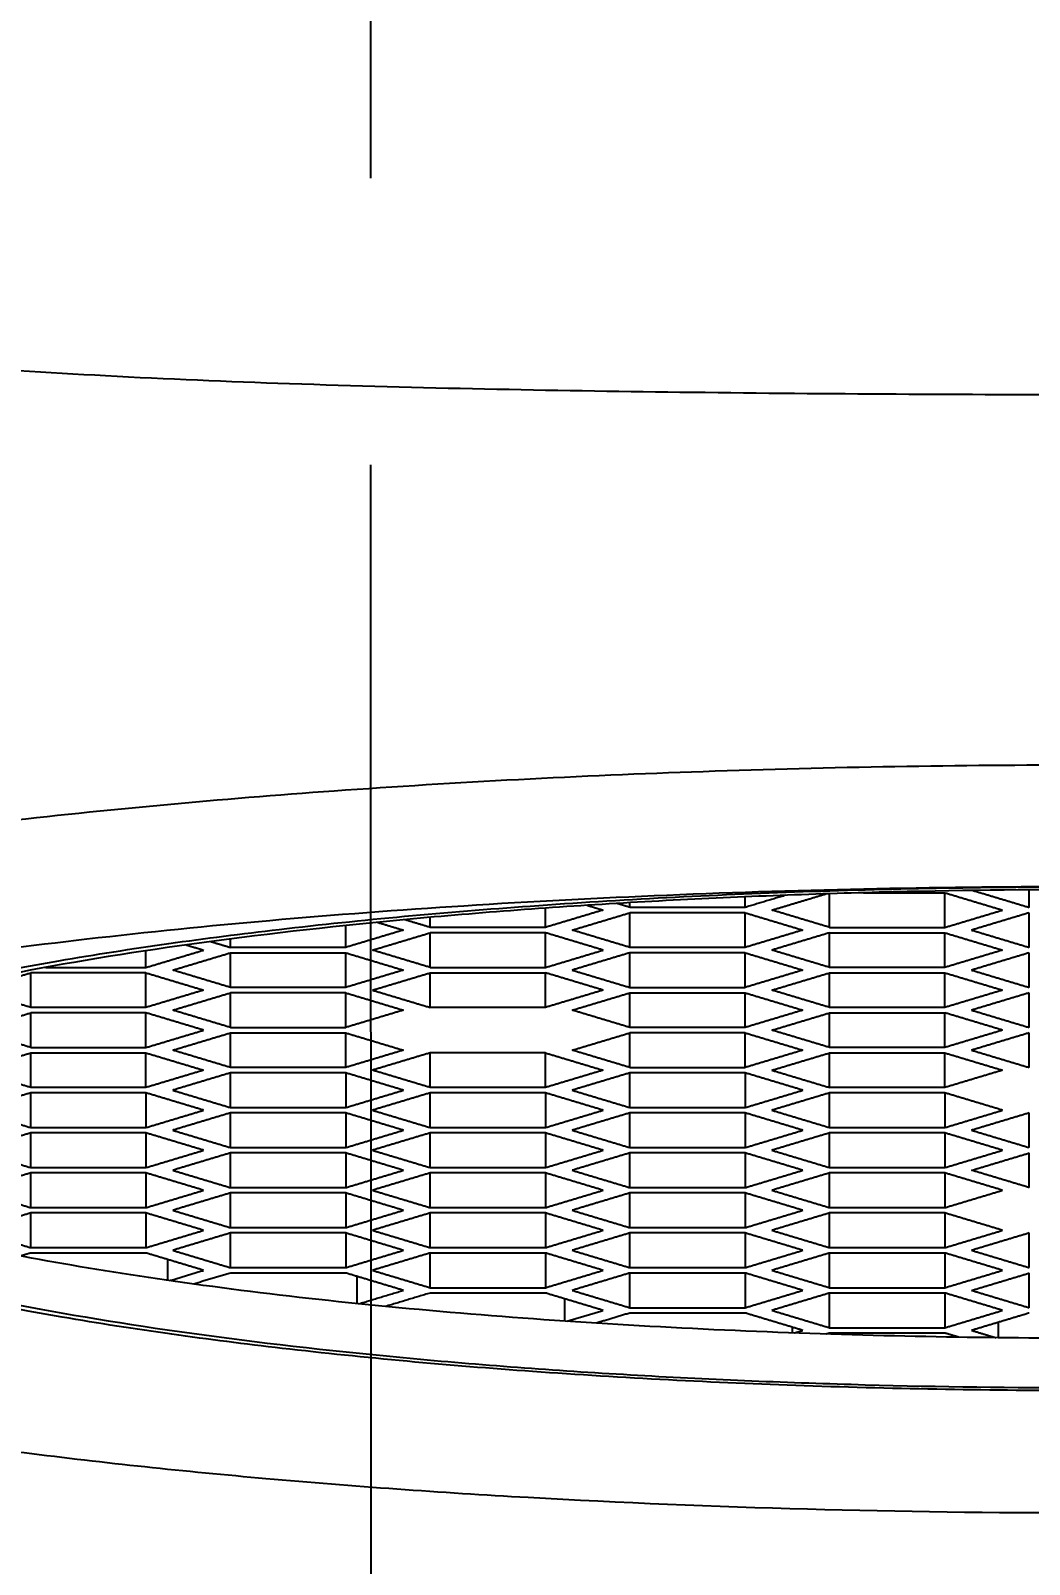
# Model space of a CAD drawing. Extents: x -14459 to -13865, y -11108 to -10688.
# Drawn here: x -14266 to -14259.91, y -10849.77 to -10840.41 of the extents above; entities that cross this region are included whole.
import ezdxf

# ---------------------------------------------------------------- set-up
doc = ezdxf.new("R2010")
doc.units = 0
doc.header["$LTSCALE"] = 7
doc.linetypes.add('CENTER', pattern=[2, 1.25, -0.25, 0.25, -0.25])
doc.linetypes.add('CENTER2', pattern=[1.125, 0.75, -0.125, 0.125, -0.125])
doc.layers.get('0').update_dxf_attribs({"color": 2, "linetype": 'CONTINUOUS'})
doc.layers.get('Defpoints').update_dxf_attribs({"linetype": 'CONTINUOUS'})
for name, color, linetype in [('CENTER', 1, 'CENTER2'), ('DWG', 7, 'CONTINUOUS'), ('FL0712_BODY_R2SHAPE', 7, 'CONTINUOUS')]:
    doc.layers.add(name, color=color, linetype=linetype)
doc.styles.add('DD', font='romans', dxfattribs={"bigfont": 'GHS.shx'})
doc.dimstyles.new('CWC', dxfattribs={"dimscale": 0, "dimtxt": 3.5, "dimasz": 3.5, "dimexe": 2, "dimexo": 1, "dimgap": 1, "dimtad": 1, "dimdec": 4, "dimdsep": 46, "dimtxsty": 'DD', "dimcen": 3, "dimclrd": 2, "dimclre": 2, "dimclrt": 2, "dimadec": 3, "dimazin": 2, "dimtfac": 1, "dimtdec": 4, "dimtmove": 0, "dimatfit": 3, "dimfxl": 1, "dimtvp": 1, "dimtolj": 1, "dimtzin": 0, "dimlwd": -1, "dimlwe": -1, "dimarcsym": 0})

# ---------------------------------------------------------------- blocks, each defined once
blk = doc.blocks.new('*D2')
at = {"layer": 'Defpoints', "color": 0, "transparency": 16777216}
for p in [(-14898.431, -11901.1903), (-14949.2421, -12037.2808), (-14923.4092, -12037.2808)]:
    blk.add_point(p, dxfattribs=at)
at = {"layer": 'DWG', "color": 2, "transparency": 16777216}
for p, q in [((-14899.431, -11901.1903), (-14951.2421, -11901.1903)), ((-14949.2421, -11904.6903), (-14949.2421, -12033.7808)), ((-14924.4092, -12037.2808), (-14951.2421, -12037.2808))]:
    blk.add_line(p, q, dxfattribs=at)
for points in [[(-14949.8255, -11904.6903), (-14948.6588, -11904.6903), (-14949.2421, -11901.1903)], [(-14949.8255, -12033.7808), (-14948.6588, -12033.7808), (-14949.2421, -12037.2808)]]:
    blk.add_solid(points, dxfattribs=at)
at = {"layer": 'DWG', "color": 2, "transparency": 16777216, "insert": (-14952.9088, -11969.2356), "char_height": 3.5, "attachment_point": 5, "rotation": 90, "style": 'DD'}
blk.add_mtext('\\A1;(136)', dxfattribs=at)

msp = doc.modelspace()

# ---------------------------------------------------------------- linework, layer by layer
at = {"ltscale": 0.6}
for points in [[(-14259.91043, -10845.75681), (-14259.91043, -10845.70344), (-14259.91043, -10845.65007)], [(-14262.60732, -10845.74402), (-14262.55885, -10845.75859), (-14262.51039, -10845.77317)], [(-14262.34716, -10845.75681), (-14262.38711, -10845.74479), (-14262.42707, -10845.73277)], [(-14262.34716, -10845.75681), (-14262.34716, -10845.74242), (-14262.34716, -10845.72803)], [(-14261.39753, -10845.68276), (-14261.52063, -10845.71978), (-14261.64373, -10845.75681)], [(-14261.64373, -10845.75681), (-14261.64373, -10845.7247), (-14261.64373, -10845.69259)], [(-14261.4805, -10845.77317), (-14261.316, -10845.72369), (-14261.15149, -10845.67422)], [(-14261.12879, -10845.87896), (-14261.12879, -10845.77622), (-14261.12879, -10845.67349)], [(-14260.42537, -10845.87896), (-14260.42537, -10845.77317), (-14260.42537, -10845.66739)], [(-14260.42537, -10845.66739), (-14260.24951, -10845.72028), (-14260.07366, -10845.77317)], [(-14260.25346, -10845.65364), (-14260.08194, -10845.70522), (-14259.91043, -10845.75681)], [(-14263.56552, -10845.87896), (-14263.64387, -10845.85539), (-14263.72221, -10845.83183)], [(-14263.56552, -10845.87896), (-14263.56552, -10845.84821), (-14263.56552, -10845.81746)], [(-14262.8621, -10845.87896), (-14262.8621, -10845.8201), (-14262.8621, -10845.76125)], [(-14262.51039, -10845.77317), (-14262.68624, -10845.82606), (-14262.8621, -10845.87896)], [(-14262.69887, -10845.89532), (-14262.52301, -10845.84243), (-14262.34716, -10845.78954)], [(-14261.64373, -10845.75681), (-14261.99544, -10845.75681), (-14262.34716, -10845.75681)], [(-14262.34716, -10846.0011), (-14262.34716, -10845.89532), (-14262.34716, -10845.78954)], [(-14261.64373, -10845.78954), (-14261.99544, -10845.78954), (-14262.34716, -10845.78954)], [(-14261.64373, -10846.0011), (-14261.64373, -10845.89532), (-14261.64373, -10845.78954)], [(-14261.64373, -10845.78954), (-14261.46788, -10845.84243), (-14261.29202, -10845.89532)], [(-14261.12879, -10845.87896), (-14261.30465, -10845.82606), (-14261.4805, -10845.77317)], [(-14260.42537, -10845.87896), (-14260.24951, -10845.82606), (-14260.07366, -10845.77317)], [(-14259.91043, -10845.78954), (-14260.08628, -10845.84243), (-14260.26214, -10845.89532)], [(-14259.91043, -10846.0011), (-14259.91043, -10845.89532), (-14259.91043, -10845.78954)], [(-14264.08046, -10846.0011), (-14264.08046, -10845.93425), (-14264.08046, -10845.8674)], [(-14263.72875, -10845.89532), (-14263.90461, -10845.94821), (-14264.08046, -10846.0011)], [(-14263.91723, -10846.01747), (-14263.74138, -10845.96458), (-14263.56552, -10845.91168)], [(-14262.8621, -10845.87896), (-14263.21381, -10845.87896), (-14263.56552, -10845.87896)], [(-14263.56552, -10846.12325), (-14263.56552, -10846.01747), (-14263.56552, -10845.91168)], [(-14262.8621, -10845.91168), (-14263.21381, -10845.91168), (-14263.56552, -10845.91168)], [(-14262.8621, -10846.12325), (-14262.8621, -10846.01747), (-14262.8621, -10845.91168)], [(-14262.51039, -10846.01747), (-14262.68624, -10845.96458), (-14262.8621, -10845.91168)], [(-14262.34716, -10846.0011), (-14262.52301, -10845.94821), (-14262.69887, -10845.89532)], [(-14261.29202, -10845.89532), (-14261.46788, -10845.94821), (-14261.64373, -10846.0011)], [(-14261.12879, -10845.91168), (-14261.30465, -10845.96458), (-14261.4805, -10846.01747)], [(-14261.12879, -10845.87896), (-14260.77708, -10845.87896), (-14260.42537, -10845.87896)], [(-14261.12879, -10846.12325), (-14261.12879, -10846.01747), (-14261.12879, -10845.91168)], [(-14261.12879, -10845.91168), (-14260.77708, -10845.91168), (-14260.42537, -10845.91168)], [(-14260.42537, -10846.12325), (-14260.42537, -10846.01747), (-14260.42537, -10845.91168)], [(-14260.42537, -10845.91168), (-14260.24951, -10845.96458), (-14260.07366, -10846.01747)], [(-14260.26214, -10845.89532), (-14260.08628, -10845.94821), (-14259.91043, -10846.0011)], [(-14265.29883, -10846.12325), (-14265.12297, -10846.07036), (-14264.94712, -10846.01747)], [(-14265.29883, -10846.12325), (-14265.29883, -10846.07232), (-14265.29883, -10846.02139)], [(-14265.05294, -10845.98564), (-14265.00003, -10846.00155), (-14264.94712, -10846.01747)], [(-14264.9034, -10845.96516), (-14264.84364, -10845.98313), (-14264.78389, -10846.0011)], [(-14264.78389, -10846.0011), (-14264.78389, -10845.97527), (-14264.78389, -10845.94943)], [(-14264.08046, -10846.0011), (-14264.43217, -10846.0011), (-14264.78389, -10846.0011)], [(-14263.56552, -10846.12325), (-14263.74138, -10846.07036), (-14263.91723, -10846.01747)], [(-14262.8621, -10846.12325), (-14262.68624, -10846.07036), (-14262.51039, -10846.01747)], [(-14261.64373, -10846.0011), (-14261.99544, -10846.0011), (-14262.34716, -10846.0011)], [(-14261.12879, -10846.12325), (-14261.30465, -10846.07036), (-14261.4805, -10846.01747)], [(-14260.07366, -10846.01747), (-14260.24951, -10846.07036), (-14260.42537, -10846.12325)], [(-14265.1356, -10846.13962), (-14264.95974, -10846.08672), (-14264.78389, -10846.03383)], [(-14264.78389, -10846.2454), (-14264.78389, -10846.13962), (-14264.78389, -10846.03383)], [(-14264.78389, -10846.03383), (-14264.43217, -10846.03383), (-14264.08046, -10846.03383)], [(-14264.08046, -10846.2454), (-14264.08046, -10846.13962), (-14264.08046, -10846.03383)], [(-14264.08046, -10846.03383), (-14263.90461, -10846.08672), (-14263.72875, -10846.13962)], [(-14262.34716, -10846.03383), (-14262.52301, -10846.08672), (-14262.69887, -10846.13962)], [(-14262.34716, -10846.2454), (-14262.34716, -10846.13962), (-14262.34716, -10846.03383)], [(-14261.64373, -10846.03383), (-14261.99544, -10846.03383), (-14262.34716, -10846.03383)], [(-14261.64373, -10846.2454), (-14261.64373, -10846.13962), (-14261.64373, -10846.03383)], [(-14261.64373, -10846.03383), (-14261.46788, -10846.08672), (-14261.29202, -10846.13962)], [(-14259.91043, -10846.03383), (-14260.08628, -10846.08672), (-14260.26214, -10846.13962)], [(-14259.91043, -10846.2454), (-14259.91043, -10846.13962), (-14259.91043, -10846.03383)], [(-14266.35396, -10846.26176), (-14266.17811, -10846.20887), (-14266.00225, -10846.15598)], [(-14266.00225, -10846.36755), (-14266.00225, -10846.26176), (-14266.00225, -10846.15598)], [(-14265.29883, -10846.15598), (-14265.65054, -10846.15598), (-14266.00225, -10846.15598)], [(-14265.9112, -10846.12325), (-14265.60501, -10846.12325), (-14265.29883, -10846.12325)], [(-14265.29883, -10846.36755), (-14265.29883, -10846.26176), (-14265.29883, -10846.15598)], [(-14265.29883, -10846.15598), (-14265.12297, -10846.20887), (-14264.94712, -10846.26176)], [(-14264.78389, -10846.2454), (-14264.95974, -10846.19251), (-14265.1356, -10846.13962)], [(-14263.72875, -10846.13962), (-14263.90461, -10846.19251), (-14264.08046, -10846.2454)], [(-14263.91723, -10846.26176), (-14263.74138, -10846.20887), (-14263.56552, -10846.15598)], [(-14263.56552, -10846.12325), (-14263.21381, -10846.12325), (-14262.8621, -10846.12325)], [(-14263.56552, -10846.36755), (-14263.56552, -10846.26176), (-14263.56552, -10846.15598)], [(-14263.56552, -10846.15598), (-14263.21381, -10846.15598), (-14262.8621, -10846.15598)], [(-14262.8621, -10846.36755), (-14262.8621, -10846.26176), (-14262.8621, -10846.15598)], [(-14262.51039, -10846.26176), (-14262.68624, -10846.20887), (-14262.8621, -10846.15598)], [(-14262.69887, -10846.13962), (-14262.52301, -10846.19251), (-14262.34716, -10846.2454)], [(-14261.29202, -10846.13962), (-14261.46788, -10846.19251), (-14261.64373, -10846.2454)], [(-14261.4805, -10846.26176), (-14261.30465, -10846.20887), (-14261.12879, -10846.15598)], [(-14260.42537, -10846.12325), (-14260.77708, -10846.12325), (-14261.12879, -10846.12325)], [(-14261.12879, -10846.36755), (-14261.12879, -10846.26176), (-14261.12879, -10846.15598)], [(-14261.12879, -10846.15598), (-14260.77708, -10846.15598), (-14260.42537, -10846.15598)], [(-14260.42537, -10846.36755), (-14260.42537, -10846.26176), (-14260.42537, -10846.15598)], [(-14260.42537, -10846.15598), (-14260.24951, -10846.20887), (-14260.07366, -10846.26176)], [(-14260.26214, -10846.13962), (-14260.08628, -10846.19251), (-14259.91043, -10846.2454)], [(-14266.00225, -10846.36755), (-14266.17811, -10846.31466), (-14266.35396, -10846.26176)], [(-14264.94712, -10846.26176), (-14265.12297, -10846.31466), (-14265.29883, -10846.36755)], [(-14265.1356, -10846.38391), (-14264.95974, -10846.33102), (-14264.78389, -10846.27813)], [(-14264.08046, -10846.2454), (-14264.43217, -10846.2454), (-14264.78389, -10846.2454)], [(-14264.78389, -10846.4897), (-14264.78389, -10846.38391), (-14264.78389, -10846.27813)], [(-14264.08046, -10846.27813), (-14264.43217, -10846.27813), (-14264.78389, -10846.27813)], [(-14264.08046, -10846.4897), (-14264.08046, -10846.38391), (-14264.08046, -10846.27813)], [(-14264.08046, -10846.27813), (-14263.90461, -10846.33102), (-14263.72875, -10846.38391)], [(-14263.91723, -10846.26176), (-14263.74138, -10846.31466), (-14263.56552, -10846.36755)], [(-14262.51039, -10846.26176), (-14262.68624, -10846.31466), (-14262.8621, -10846.36755)], [(-14262.69887, -10846.38391), (-14262.52301, -10846.33102), (-14262.34716, -10846.27813)], [(-14262.34716, -10846.2454), (-14261.99544, -10846.2454), (-14261.64373, -10846.2454)], [(-14262.34716, -10846.4897), (-14262.34716, -10846.38391), (-14262.34716, -10846.27813)], [(-14262.34716, -10846.27813), (-14261.99544, -10846.27813), (-14261.64373, -10846.27813)], [(-14261.64373, -10846.4897), (-14261.64373, -10846.38391), (-14261.64373, -10846.27813)], [(-14261.64373, -10846.27813), (-14261.46788, -10846.33102), (-14261.29202, -10846.38391)], [(-14261.12879, -10846.36755), (-14261.30465, -10846.31466), (-14261.4805, -10846.26176)], [(-14260.07366, -10846.26176), (-14260.24951, -10846.31466), (-14260.42537, -10846.36755)], [(-14259.91043, -10846.27813), (-14260.08628, -10846.33102), (-14260.26214, -10846.38391)], [(-14259.91043, -10846.4897), (-14259.91043, -10846.38391), (-14259.91043, -10846.27813)], [(-14266.35396, -10846.50606), (-14266.17811, -10846.45317), (-14266.00225, -10846.40028)], [(-14265.29883, -10846.36755), (-14265.65054, -10846.36755), (-14266.00225, -10846.36755)], [(-14266.00225, -10846.61184), (-14266.00225, -10846.50606), (-14266.00225, -10846.40028)], [(-14265.29883, -10846.40028), (-14265.65054, -10846.40028), (-14266.00225, -10846.40028)], [(-14265.29883, -10846.61184), (-14265.29883, -10846.50606), (-14265.29883, -10846.40028)], [(-14264.94712, -10846.50606), (-14265.12297, -10846.45317), (-14265.29883, -10846.40028)], [(-14264.78389, -10846.4897), (-14264.95974, -10846.4368), (-14265.1356, -10846.38391)], [(-14263.72875, -10846.38391), (-14263.90461, -10846.4368), (-14264.08046, -10846.4897)], [(-14262.8621, -10846.36755), (-14263.21381, -10846.36755), (-14263.56552, -10846.36755)], [(-14262.34716, -10846.4897), (-14262.52301, -10846.4368), (-14262.69887, -10846.38391)], [(-14261.29202, -10846.38391), (-14261.46788, -10846.4368), (-14261.64373, -10846.4897)], [(-14261.4805, -10846.50606), (-14261.30465, -10846.45317), (-14261.12879, -10846.40028)], [(-14260.42537, -10846.36755), (-14260.77708, -10846.36755), (-14261.12879, -10846.36755)], [(-14261.12879, -10846.61184), (-14261.12879, -10846.50606), (-14261.12879, -10846.40028)], [(-14261.12879, -10846.40028), (-14260.77708, -10846.40028), (-14260.42537, -10846.40028)], [(-14260.42537, -10846.61184), (-14260.42537, -10846.50606), (-14260.42537, -10846.40028)], [(-14260.07366, -10846.50606), (-14260.24951, -10846.45317), (-14260.42537, -10846.40028)], [(-14260.26214, -10846.38391), (-14260.08628, -10846.4368), (-14259.91043, -10846.4897)], [(-14264.78389, -10846.4897), (-14264.43217, -10846.4897), (-14264.08046, -10846.4897)], [(-14261.64373, -10846.4897), (-14261.99544, -10846.4897), (-14262.34716, -10846.4897)], [(-14266.00225, -10846.61184), (-14266.17811, -10846.55895), (-14266.35396, -10846.50606)], [(-14265.29883, -10846.61184), (-14265.12297, -10846.55895), (-14264.94712, -10846.50606)], [(-14265.1356, -10846.62821), (-14264.95974, -10846.57532), (-14264.78389, -10846.52243)], [(-14264.78389, -10846.73399), (-14264.78389, -10846.62821), (-14264.78389, -10846.52243)], [(-14264.78389, -10846.52243), (-14264.43217, -10846.52243), (-14264.08046, -10846.52243)], [(-14264.08046, -10846.73399), (-14264.08046, -10846.62821), (-14264.08046, -10846.52243)], [(-14264.08046, -10846.52243), (-14263.90461, -10846.57532), (-14263.72875, -10846.62821)], [(-14262.69887, -10846.62821), (-14262.52301, -10846.57532), (-14262.34716, -10846.52243)], [(-14262.34716, -10846.73399), (-14262.34716, -10846.62821), (-14262.34716, -10846.52243)], [(-14261.64373, -10846.52243), (-14261.99544, -10846.52243), (-14262.34716, -10846.52243)], [(-14261.64373, -10846.73399), (-14261.64373, -10846.62821), (-14261.64373, -10846.52243)], [(-14261.64373, -10846.52243), (-14261.46788, -10846.57532), (-14261.29202, -10846.62821)], [(-14261.12879, -10846.61184), (-14261.30465, -10846.55895), (-14261.4805, -10846.50606)], [(-14260.07366, -10846.50606), (-14260.24951, -10846.55895), (-14260.42537, -10846.61184)], [(-14259.91043, -10846.52243), (-14260.08628, -10846.57532), (-14260.26214, -10846.62821)], [(-14259.91043, -10846.73399), (-14259.91043, -10846.62821), (-14259.91043, -10846.52243)], [(-14266.35396, -10846.75036), (-14266.17811, -10846.69747), (-14266.00225, -10846.64457)], [(-14266.00225, -10846.61184), (-14265.65054, -10846.61184), (-14265.29883, -10846.61184)], [(-14266.00225, -10846.85614), (-14266.00225, -10846.75036), (-14266.00225, -10846.64457)], [(-14266.00225, -10846.64457), (-14265.65054, -10846.64457), (-14265.29883, -10846.64457)], [(-14265.29883, -10846.85614), (-14265.29883, -10846.75036), (-14265.29883, -10846.64457)], [(-14265.29883, -10846.64457), (-14265.12297, -10846.69747), (-14264.94712, -10846.75036)], [(-14264.78389, -10846.73399), (-14264.95974, -10846.6811), (-14265.1356, -10846.62821)], [(-14263.72875, -10846.62821), (-14263.90461, -10846.6811), (-14264.08046, -10846.73399)], [(-14263.56552, -10846.64457), (-14263.74138, -10846.69747), (-14263.91723, -10846.75036)], [(-14263.56552, -10846.85614), (-14263.56552, -10846.75036), (-14263.56552, -10846.64457)], [(-14262.8621, -10846.64457), (-14263.21381, -10846.64457), (-14263.56552, -10846.64457)], [(-14262.8621, -10846.85614), (-14262.8621, -10846.75036), (-14262.8621, -10846.64457)], [(-14262.8621, -10846.64457), (-14262.68624, -10846.69747), (-14262.51039, -10846.75036)], [(-14262.34716, -10846.73399), (-14262.52301, -10846.6811), (-14262.69887, -10846.62821)], [(-14261.29202, -10846.62821), (-14261.46788, -10846.6811), (-14261.64373, -10846.73399)], [(-14261.4805, -10846.75036), (-14261.30465, -10846.69747), (-14261.12879, -10846.64457)], [(-14260.42537, -10846.61184), (-14260.77708, -10846.61184), (-14261.12879, -10846.61184)], [(-14261.12879, -10846.85614), (-14261.12879, -10846.75036), (-14261.12879, -10846.64457)], [(-14261.12879, -10846.64457), (-14260.77708, -10846.64457), (-14260.42537, -10846.64457)], [(-14260.42537, -10846.85614), (-14260.42537, -10846.75036), (-14260.42537, -10846.64457)], [(-14260.42537, -10846.64457), (-14260.24951, -10846.69747), (-14260.07366, -10846.75036)], [(-14260.26214, -10846.62821), (-14260.08628, -10846.6811), (-14259.91043, -10846.73399)], [(-14266.00225, -10846.85614), (-14266.17811, -10846.80325), (-14266.35396, -10846.75036)], [(-14264.94712, -10846.75036), (-14265.12297, -10846.80325), (-14265.29883, -10846.85614)], [(-14264.78389, -10846.76672), (-14264.95974, -10846.81961), (-14265.1356, -10846.87251)], [(-14264.08046, -10846.73399), (-14264.43217, -10846.73399), (-14264.78389, -10846.73399)], [(-14264.78389, -10846.97829), (-14264.78389, -10846.87251), (-14264.78389, -10846.76672)], [(-14264.08046, -10846.76672), (-14264.43217, -10846.76672), (-14264.78389, -10846.76672)], [(-14264.08046, -10846.76672), (-14264.08046, -10846.87251), (-14264.08046, -10846.97829)], [(-14263.72875, -10846.87251), (-14263.90461, -10846.81961), (-14264.08046, -10846.76672)], [(-14263.56552, -10846.85614), (-14263.74138, -10846.80325), (-14263.91723, -10846.75036)], [(-14262.51039, -10846.75036), (-14262.68624, -10846.80325), (-14262.8621, -10846.85614)], [(-14262.34716, -10846.76672), (-14262.52301, -10846.81961), (-14262.69887, -10846.87251)], [(-14262.34716, -10846.73399), (-14261.99544, -10846.73399), (-14261.64373, -10846.73399)], [(-14262.34716, -10846.97829), (-14262.34716, -10846.87251), (-14262.34716, -10846.76672)], [(-14261.64373, -10846.76672), (-14261.99544, -10846.76672), (-14262.34716, -10846.76672)], [(-14261.64373, -10846.76672), (-14261.64373, -10846.87251), (-14261.64373, -10846.97829)], [(-14261.29202, -10846.87251), (-14261.46788, -10846.81961), (-14261.64373, -10846.76672)], [(-14261.4805, -10846.75036), (-14261.30465, -10846.80325), (-14261.12879, -10846.85614)], [(-14260.07366, -10846.75036), (-14260.24951, -10846.80325), (-14260.42537, -10846.85614)], [(-14265.29883, -10846.85614), (-14265.65054, -10846.85614), (-14266.00225, -10846.85614)], [(-14262.8621, -10846.85614), (-14263.21381, -10846.85614), (-14263.56552, -10846.85614)], [(-14260.42537, -10846.85614), (-14260.77708, -10846.85614), (-14261.12879, -10846.85614)], [(-14266.00225, -10846.88887), (-14266.17811, -10846.94176), (-14266.35396, -10846.99465)], [(-14266.00225, -10847.10044), (-14266.00225, -10846.99465), (-14266.00225, -10846.88887)], [(-14265.29883, -10846.88887), (-14265.65054, -10846.88887), (-14266.00225, -10846.88887)], [(-14265.29883, -10846.88887), (-14265.29883, -10846.99465), (-14265.29883, -10847.10044)], [(-14264.94712, -10846.99465), (-14265.12297, -10846.94176), (-14265.29883, -10846.88887)], [(-14265.1356, -10846.87251), (-14264.95974, -10846.9254), (-14264.78389, -10846.97829)], [(-14264.08046, -10846.97829), (-14263.90461, -10846.9254), (-14263.72875, -10846.87251)], [(-14263.56552, -10846.88887), (-14263.74138, -10846.94176), (-14263.91723, -10846.99465)], [(-14263.56552, -10847.10044), (-14263.56552, -10846.99465), (-14263.56552, -10846.88887)], [(-14262.8621, -10846.88887), (-14263.21381, -10846.88887), (-14263.56552, -10846.88887)], [(-14262.8621, -10846.88887), (-14262.8621, -10846.99465), (-14262.8621, -10847.10044)], [(-14262.51039, -10846.99465), (-14262.68624, -10846.94176), (-14262.8621, -10846.88887)], [(-14262.69887, -10846.87251), (-14262.52301, -10846.9254), (-14262.34716, -10846.97829)], [(-14261.64373, -10846.97829), (-14261.46788, -10846.9254), (-14261.29202, -10846.87251)], [(-14261.12879, -10846.88887), (-14261.30465, -10846.94176), (-14261.4805, -10846.99465)], [(-14261.12879, -10847.10044), (-14261.12879, -10846.99452), (-14261.12879, -10846.88861)], [(-14260.42537, -10846.88887), (-14260.77708, -10846.88887), (-14261.12878, -10846.88887)], [(-14260.42537, -10846.88887), (-14260.42537, -10846.99465), (-14260.42537, -10847.10044)], [(-14260.07366, -10846.99465), (-14260.24951, -10846.94176), (-14260.42537, -10846.88887)], [(-14266.35396, -10846.99465), (-14266.17811, -10847.04755), (-14266.00225, -10847.10044)], [(-14265.29883, -10847.10044), (-14265.12297, -10847.04755), (-14264.94712, -10846.99465)], [(-14264.78389, -10847.01102), (-14264.95974, -10847.06391), (-14265.1356, -10847.1168)], [(-14264.78389, -10846.97829), (-14264.43217, -10846.97829), (-14264.08046, -10846.97829)], [(-14264.78389, -10847.22258), (-14264.78389, -10847.1168), (-14264.78389, -10847.01102)], [(-14264.08046, -10847.01102), (-14264.43217, -10847.01102), (-14264.78389, -10847.01102)], [(-14264.08046, -10847.01102), (-14264.08046, -10847.1168), (-14264.08046, -10847.22258)], [(-14263.72875, -10847.1168), (-14263.90461, -10847.06391), (-14264.08046, -10847.01102)], [(-14263.91723, -10846.99465), (-14263.74138, -10847.04755), (-14263.56552, -10847.10044)], [(-14262.8621, -10847.10044), (-14262.68624, -10847.04755), (-14262.51039, -10846.99465)], [(-14262.34716, -10847.01102), (-14262.52301, -10847.06391), (-14262.69887, -10847.1168)], [(-14262.34716, -10846.97829), (-14261.99544, -10846.97829), (-14261.64373, -10846.97829)], [(-14262.34716, -10847.22258), (-14262.34716, -10847.1168), (-14262.34716, -10847.01102)], [(-14261.64373, -10847.01102), (-14261.99544, -10847.01102), (-14262.34716, -10847.01102)], [(-14261.64373, -10847.01102), (-14261.64373, -10847.1168), (-14261.64373, -10847.22258)], [(-14261.29202, -10847.1168), (-14261.46788, -10847.06391), (-14261.64373, -10847.01102)], [(-14261.4805, -10846.99465), (-14261.30465, -10847.04755), (-14261.12879, -10847.10044)], [(-14260.42537, -10847.10044), (-14260.24951, -10847.04755), (-14260.07366, -10846.99465)], [(-14259.91043, -10847.01102), (-14260.08628, -10847.06391), (-14260.26214, -10847.1168)], [(-14259.91043, -10847.22258), (-14259.91043, -10847.1168), (-14259.91043, -10847.01102)], [(-14266.00225, -10847.13317), (-14266.17811, -10847.18606), (-14266.35396, -10847.23895)], [(-14266.00225, -10847.10044), (-14265.65054, -10847.10044), (-14265.29883, -10847.10044)], [(-14266.00225, -10847.34473), (-14266.00225, -10847.23895), (-14266.00225, -10847.13317)], [(-14265.29883, -10847.13317), (-14265.65054, -10847.13317), (-14266.00225, -10847.13317)], [(-14265.29883, -10847.13317), (-14265.29883, -10847.23895), (-14265.29883, -10847.34473)], [(-14264.94712, -10847.23895), (-14265.12297, -10847.18606), (-14265.29883, -10847.13317)], [(-14265.1356, -10847.1168), (-14264.95974, -10847.16969), (-14264.78389, -10847.22258)], [(-14264.08046, -10847.22258), (-14263.90461, -10847.16969), (-14263.72875, -10847.1168)], [(-14263.56552, -10847.13317), (-14263.74138, -10847.18606), (-14263.91723, -10847.23895)], [(-14263.56552, -10847.10044), (-14263.21381, -10847.10044), (-14262.8621, -10847.10044)], [(-14263.56552, -10847.34473), (-14263.56552, -10847.23895), (-14263.56552, -10847.13317)], [(-14262.8621, -10847.13317), (-14263.21381, -10847.13317), (-14263.56552, -10847.13317)], [(-14262.8621, -10847.13317), (-14262.8621, -10847.23895), (-14262.8621, -10847.34473)], [(-14262.51039, -10847.23895), (-14262.68624, -10847.18606), (-14262.8621, -10847.13317)], [(-14262.69887, -10847.1168), (-14262.52301, -10847.16969), (-14262.34716, -10847.22258)], [(-14261.64373, -10847.22258), (-14261.46788, -10847.16969), (-14261.29202, -10847.1168)], [(-14261.12879, -10847.13317), (-14261.30465, -10847.18606), (-14261.4805, -10847.23895)], [(-14261.12879, -10847.10044), (-14260.77708, -10847.10044), (-14260.42537, -10847.10044)], [(-14261.12879, -10847.34473), (-14261.12879, -10847.23895), (-14261.12879, -10847.13317)], [(-14260.42537, -10847.13317), (-14260.77708, -10847.13317), (-14261.12879, -10847.13317)], [(-14260.42537, -10847.13317), (-14260.42537, -10847.23895), (-14260.42537, -10847.34473)], [(-14260.07366, -10847.23895), (-14260.24951, -10847.18606), (-14260.42537, -10847.13317)], [(-14260.26214, -10847.1168), (-14260.08628, -10847.16969), (-14259.91043, -10847.22258)], [(-14266.35396, -10847.23895), (-14266.17811, -10847.29184), (-14266.00225, -10847.34473)], [(-14265.29883, -10847.34473), (-14265.12297, -10847.29184), (-14264.94712, -10847.23895)], [(-14264.78389, -10847.22258), (-14264.43217, -10847.22258), (-14264.08046, -10847.22258)], [(-14263.91723, -10847.23895), (-14263.74138, -10847.29184), (-14263.56552, -10847.34473)], [(-14262.8621, -10847.34473), (-14262.68624, -10847.29184), (-14262.51039, -10847.23895)], [(-14262.34716, -10847.22258), (-14261.99544, -10847.22258), (-14261.64373, -10847.22258)], [(-14261.4805, -10847.23895), (-14261.30465, -10847.29184), (-14261.12879, -10847.34473)], [(-14260.42537, -10847.34473), (-14260.24951, -10847.29184), (-14260.07366, -10847.23895)], [(-14264.78389, -10847.25531), (-14264.95974, -10847.30821), (-14265.1356, -10847.3611)], [(-14264.78389, -10847.46688), (-14264.78389, -10847.3611), (-14264.78389, -10847.25531)], [(-14264.08046, -10847.25531), (-14264.43217, -10847.25531), (-14264.78389, -10847.25531)], [(-14264.08046, -10847.25531), (-14264.08046, -10847.3611), (-14264.08046, -10847.46688)], [(-14263.72875, -10847.3611), (-14263.90461, -10847.30821), (-14264.08046, -10847.25531)], [(-14262.34716, -10847.25531), (-14262.52301, -10847.30821), (-14262.69887, -10847.3611)], [(-14262.34716, -10847.46688), (-14262.34716, -10847.3611), (-14262.34716, -10847.25531)], [(-14261.64373, -10847.25531), (-14261.99544, -10847.25531), (-14262.34716, -10847.25531)], [(-14261.64373, -10847.25531), (-14261.64373, -10847.3611), (-14261.64373, -10847.46688)], [(-14261.29202, -10847.3611), (-14261.46788, -10847.30821), (-14261.64373, -10847.25531)], [(-14260.26214, -10847.3611), (-14260.08628, -10847.30821), (-14259.91043, -10847.25531)], [(-14259.91043, -10847.46688), (-14259.91043, -10847.3611), (-14259.91043, -10847.25531)], [(-14266.00225, -10847.37746), (-14266.17811, -10847.43035), (-14266.35396, -10847.48325)], [(-14266.00225, -10847.34473), (-14265.65054, -10847.34473), (-14265.29883, -10847.34473)], [(-14266.00225, -10847.58903), (-14266.00225, -10847.48325), (-14266.00225, -10847.37746)], [(-14265.29883, -10847.37746), (-14265.65054, -10847.37746), (-14266.00225, -10847.37746)], [(-14265.29883, -10847.37746), (-14265.29883, -10847.48325), (-14265.29883, -10847.58903)], [(-14264.94712, -10847.48325), (-14265.12297, -10847.43035), (-14265.29883, -10847.37746)], [(-14265.1356, -10847.3611), (-14264.95974, -10847.41399), (-14264.78389, -10847.46688)], [(-14264.08046, -10847.46688), (-14263.90461, -10847.41399), (-14263.72875, -10847.3611)], [(-14263.56552, -10847.37746), (-14263.74138, -10847.43035), (-14263.91723, -10847.48325)], [(-14263.56552, -10847.34473), (-14263.21381, -10847.34473), (-14262.8621, -10847.34473)], [(-14263.56552, -10847.58903), (-14263.56552, -10847.48325), (-14263.56552, -10847.37746)], [(-14262.8621, -10847.37746), (-14263.21381, -10847.37746), (-14263.56552, -10847.37746)], [(-14262.8621, -10847.37746), (-14262.8621, -10847.48325), (-14262.8621, -10847.58903)], [(-14262.51039, -10847.48325), (-14262.68624, -10847.43035), (-14262.8621, -10847.37746)], [(-14262.69887, -10847.3611), (-14262.52301, -10847.41399), (-14262.34716, -10847.46688)], [(-14261.64373, -10847.46688), (-14261.46788, -10847.41399), (-14261.29202, -10847.3611)], [(-14261.12879, -10847.37746), (-14261.30465, -10847.43035), (-14261.4805, -10847.48325)], [(-14261.12879, -10847.34473), (-14260.77708, -10847.34473), (-14260.42537, -10847.34473)], [(-14261.12879, -10847.58903), (-14261.12879, -10847.48325), (-14261.12879, -10847.37746)], [(-14260.42537, -10847.37746), (-14260.77708, -10847.37746), (-14261.12879, -10847.37746)], [(-14260.42537, -10847.37746), (-14260.42537, -10847.48325), (-14260.42537, -10847.58903)], [(-14260.07366, -10847.48325), (-14260.24951, -10847.43035), (-14260.42537, -10847.37746)], [(-14259.91043, -10847.46688), (-14260.08628, -10847.41399), (-14260.26214, -10847.3611)], [(-14266.35396, -10847.48325), (-14266.17811, -10847.53614), (-14266.00225, -10847.58903)], [(-14265.29883, -10847.58903), (-14265.12297, -10847.53614), (-14264.94712, -10847.48325)], [(-14264.78389, -10847.49961), (-14264.95974, -10847.5525), (-14265.1356, -10847.60539)], [(-14264.78389, -10847.46688), (-14264.43217, -10847.46688), (-14264.08046, -10847.46688)], [(-14264.78389, -10847.71118), (-14264.78389, -10847.60539), (-14264.78389, -10847.49961)], [(-14264.08046, -10847.49961), (-14264.43217, -10847.49961), (-14264.78389, -10847.49961)], [(-14264.08046, -10847.49961), (-14264.08046, -10847.60539), (-14264.08046, -10847.71118)], [(-14263.72875, -10847.60539), (-14263.90461, -10847.5525), (-14264.08046, -10847.49961)], [(-14263.91723, -10847.48325), (-14263.74138, -10847.53614), (-14263.56552, -10847.58903)], [(-14262.8621, -10847.58903), (-14262.68624, -10847.53614), (-14262.51039, -10847.48325)], [(-14262.34716, -10847.49961), (-14262.52301, -10847.5525), (-14262.69887, -10847.60539)], [(-14262.34716, -10847.46688), (-14261.99544, -10847.46688), (-14261.64373, -10847.46688)], [(-14262.34716, -10847.71118), (-14262.34716, -10847.60539), (-14262.34716, -10847.49961)], [(-14261.64373, -10847.49961), (-14261.99544, -10847.49961), (-14262.34716, -10847.49961)], [(-14261.64373, -10847.49961), (-14261.64373, -10847.60539), (-14261.64373, -10847.71118)], [(-14261.29202, -10847.60539), (-14261.46788, -10847.5525), (-14261.64373, -10847.49961)], [(-14261.4805, -10847.48325), (-14261.30465, -10847.53614), (-14261.12879, -10847.58903)], [(-14260.42537, -10847.58903), (-14260.24951, -10847.53614), (-14260.07366, -10847.48325)], [(-14266.00225, -10847.58903), (-14265.65054, -10847.58903), (-14265.29883, -10847.58903)], [(-14265.1356, -10847.60539), (-14264.95974, -10847.65829), (-14264.78389, -10847.71118)], [(-14264.08046, -10847.71118), (-14263.90461, -10847.65829), (-14263.72875, -10847.60539)], [(-14263.56552, -10847.58903), (-14263.21381, -10847.58903), (-14262.8621, -10847.58903)], [(-14262.69887, -10847.60539), (-14262.52301, -10847.65829), (-14262.34716, -10847.71118)], [(-14261.64373, -10847.71118), (-14261.46788, -10847.65829), (-14261.29202, -10847.60539)], [(-14261.12879, -10847.58903), (-14260.77708, -10847.58903), (-14260.42537, -10847.58903)], [(-14266.00225, -10847.62176), (-14266.17811, -10847.67465), (-14266.35396, -10847.72754)], [(-14266.00225, -10847.83333), (-14266.00225, -10847.72754), (-14266.00225, -10847.62176)], [(-14265.29883, -10847.62176), (-14265.65054, -10847.62176), (-14266.00225, -10847.62176)], [(-14265.29883, -10847.62176), (-14265.29883, -10847.72754), (-14265.29883, -10847.83333)], [(-14264.94712, -10847.72754), (-14265.12297, -10847.67465), (-14265.29883, -10847.62176)], [(-14264.78389, -10847.71118), (-14264.43217, -10847.71118), (-14264.08046, -10847.71118)], [(-14263.56552, -10847.62176), (-14263.74138, -10847.67465), (-14263.91723, -10847.72754)], [(-14263.56552, -10847.83333), (-14263.56552, -10847.72754), (-14263.56552, -10847.62176)], [(-14262.8621, -10847.62176), (-14263.21381, -10847.62176), (-14263.56552, -10847.62176)], [(-14262.8621, -10847.62176), (-14262.8621, -10847.72754), (-14262.8621, -10847.83333)], [(-14262.51039, -10847.72754), (-14262.68624, -10847.67465), (-14262.8621, -10847.62176)], [(-14262.34716, -10847.71118), (-14261.99544, -10847.71118), (-14261.64373, -10847.71118)], [(-14261.12879, -10847.62176), (-14261.30465, -10847.67465), (-14261.4805, -10847.72754)], [(-14261.12879, -10847.83333), (-14261.12879, -10847.72754), (-14261.12879, -10847.62176)], [(-14260.42537, -10847.62176), (-14260.77708, -10847.62176), (-14261.12879, -10847.62176)], [(-14260.42537, -10847.62176), (-14260.42537, -10847.72754), (-14260.42537, -10847.83333)], [(-14260.07366, -10847.72754), (-14260.24951, -10847.67465), (-14260.42537, -10847.62176)], [(-14266.35396, -10847.72754), (-14266.17811, -10847.78043), (-14266.00225, -10847.83333)], [(-14265.29883, -10847.83333), (-14265.12297, -10847.78043), (-14264.94712, -10847.72754)], [(-14264.78389, -10847.74391), (-14264.95974, -10847.7968), (-14265.1356, -10847.84969)], [(-14264.78389, -10847.95547), (-14264.78389, -10847.84969), (-14264.78389, -10847.74391)], [(-14264.08046, -10847.74391), (-14264.43217, -10847.74391), (-14264.78389, -10847.74391)], [(-14264.08046, -10847.74391), (-14264.08046, -10847.84969), (-14264.08046, -10847.95547)], [(-14263.72875, -10847.84969), (-14263.90461, -10847.7968), (-14264.08046, -10847.74391)], [(-14263.91723, -10847.72754), (-14263.74138, -10847.78043), (-14263.56552, -10847.83333)], [(-14262.8621, -10847.83333), (-14262.68624, -10847.78043), (-14262.51039, -10847.72754)], [(-14262.34716, -10847.74391), (-14262.52301, -10847.7968), (-14262.69887, -10847.84969)], [(-14262.34716, -10847.95547), (-14262.34716, -10847.84969), (-14262.34716, -10847.74391)], [(-14261.64373, -10847.74391), (-14261.99544, -10847.74391), (-14262.34716, -10847.74391)], [(-14261.64373, -10847.74391), (-14261.64373, -10847.84969), (-14261.64373, -10847.95547)], [(-14261.29202, -10847.84969), (-14261.46788, -10847.7968), (-14261.64373, -10847.74391)], [(-14261.4805, -10847.72754), (-14261.30465, -10847.78043), (-14261.12879, -10847.83333)], [(-14260.42537, -10847.83333), (-14260.24951, -10847.78043), (-14260.07366, -10847.72754)], [(-14259.91043, -10847.74391), (-14260.08628, -10847.7968), (-14260.26214, -10847.84969)], [(-14259.91043, -10847.95547), (-14259.91043, -10847.84969), (-14259.91043, -10847.74391)], [(-14266.00225, -10847.86606), (-14266.03151, -10847.87486), (-14266.06077, -10847.88366)], [(-14266.00225, -10847.83333), (-14265.65054, -10847.83333), (-14265.29883, -10847.83333)], [(-14265.29883, -10847.86606), (-14265.65054, -10847.86606), (-14266.00225, -10847.86606)], [(-14264.94712, -10847.97184), (-14265.12297, -10847.91895), (-14265.29883, -10847.86606)], [(-14265.1356, -10847.84969), (-14264.95974, -10847.90258), (-14264.78389, -10847.95547)], [(-14264.08046, -10847.95547), (-14263.90461, -10847.90258), (-14263.72875, -10847.84969)], [(-14263.56552, -10847.86606), (-14263.74138, -10847.91895), (-14263.91723, -10847.97184)], [(-14263.56552, -10847.83333), (-14263.21381, -10847.83333), (-14262.8621, -10847.83333)], [(-14263.56552, -10848.07762), (-14263.56552, -10847.97184), (-14263.56552, -10847.86606)], [(-14262.8621, -10847.86606), (-14263.21381, -10847.86606), (-14263.56552, -10847.86606)], [(-14262.8621, -10847.86606), (-14262.8621, -10847.97184), (-14262.8621, -10848.07762)], [(-14262.51039, -10847.97184), (-14262.68624, -10847.91895), (-14262.8621, -10847.86606)], [(-14262.69887, -10847.84969), (-14262.52301, -10847.90258), (-14262.34716, -10847.95547)], [(-14261.64373, -10847.95547), (-14261.46788, -10847.90258), (-14261.29202, -10847.84969)], [(-14261.12879, -10847.86606), (-14261.30465, -10847.91895), (-14261.4805, -10847.97184)], [(-14261.12879, -10847.83333), (-14260.77708, -10847.83333), (-14260.42537, -10847.83333)], [(-14261.12879, -10848.07762), (-14261.12879, -10847.97184), (-14261.12879, -10847.86606)], [(-14260.42537, -10847.86606), (-14260.77708, -10847.86606), (-14261.12879, -10847.86606)], [(-14260.42537, -10847.86606), (-14260.42537, -10847.97184), (-14260.42537, -10848.07762)], [(-14260.07366, -10847.97184), (-14260.24951, -10847.91895), (-14260.42537, -10847.86606)], [(-14260.26214, -10847.84969), (-14260.08628, -10847.90258), (-14259.91043, -10847.95547)], [(-14265.16505, -10848.03341), (-14265.16505, -10847.96985), (-14265.16505, -10847.90629)], [(-14265.15612, -10848.0347), (-14265.05162, -10848.00327), (-14264.94712, -10847.97184)], [(-14264.78389, -10847.9882), (-14264.89597, -10848.02191), (-14265.00805, -10848.05562)], [(-14264.78389, -10847.95547), (-14264.43217, -10847.95547), (-14264.08046, -10847.95547)], [(-14264.08046, -10847.9882), (-14264.43217, -10847.9882), (-14264.78389, -10847.9882)], [(-14263.72875, -10848.09399), (-14263.90461, -10848.0411), (-14264.08046, -10847.9882)], [(-14263.91723, -10847.97184), (-14263.74138, -10848.02473), (-14263.56552, -10848.07762)], [(-14262.8621, -10848.07762), (-14262.68624, -10848.02473), (-14262.51039, -10847.97184)], [(-14262.34716, -10847.9882), (-14262.52301, -10848.0411), (-14262.69887, -10848.09399)], [(-14262.34716, -10847.95547), (-14261.99544, -10847.95547), (-14261.64373, -10847.95547)], [(-14262.34716, -10848.19977), (-14262.34716, -10848.09399), (-14262.34716, -10847.9882)], [(-14261.64373, -10847.9882), (-14261.99544, -10847.9882), (-14262.34716, -10847.9882)], [(-14261.64373, -10847.9882), (-14261.64373, -10848.09399), (-14261.64373, -10848.19977)], [(-14261.29202, -10848.09399), (-14261.46788, -10848.0411), (-14261.64373, -10847.9882)], [(-14261.4805, -10847.97184), (-14261.30465, -10848.02473), (-14261.12879, -10848.07762)], [(-14260.42537, -10848.07762), (-14260.24951, -10848.02473), (-14260.07366, -10847.97184)], [(-14260.26214, -10848.09399), (-14260.08628, -10848.0411), (-14259.91043, -10847.9882)], [(-14259.91043, -10848.19977), (-14259.91043, -10848.09399), (-14259.91043, -10847.9882)], [(-14264.01135, -10848.17479), (-14264.01135, -10848.09189), (-14264.01135, -10848.00899)], [(-14263.56552, -10848.07762), (-14263.21381, -10848.07762), (-14262.8621, -10848.07762)], [(-14261.12879, -10848.07762), (-14260.77708, -10848.07762), (-14260.42537, -10848.07762)], [(-14264.00096, -10848.17586), (-14263.86485, -10848.13492), (-14263.72875, -10848.09399)], [(-14263.56552, -10848.11035), (-14263.70153, -10848.15126), (-14263.83754, -10848.19217)], [(-14262.8621, -10848.11035), (-14263.21381, -10848.11035), (-14263.56552, -10848.11035)], [(-14262.51039, -10848.21613), (-14262.68624, -10848.16324), (-14262.8621, -10848.11035)], [(-14262.74369, -10848.28198), (-14262.74369, -10848.21397), (-14262.74369, -10848.14597)], [(-14262.69887, -10848.09399), (-14262.52301, -10848.14688), (-14262.34716, -10848.19977)], [(-14261.64373, -10848.19977), (-14261.46788, -10848.14688), (-14261.29202, -10848.09399)], [(-14261.12879, -10848.11035), (-14261.30465, -10848.16324), (-14261.4805, -10848.21613)], [(-14261.12879, -10848.32192), (-14261.12879, -10848.21613), (-14261.12879, -10848.11035)], [(-14260.42537, -10848.11035), (-14260.77708, -10848.11035), (-14261.12879, -10848.11035)], [(-14260.42537, -10848.11035), (-14260.42537, -10848.21613), (-14260.42537, -10848.32192)], [(-14260.07366, -10848.21613), (-14260.24951, -10848.16324), (-14260.42537, -10848.11035)], [(-14260.26214, -10848.09399), (-14260.08628, -10848.14688), (-14259.91043, -10848.19977)], [(-14262.73195, -10848.28277), (-14262.62117, -10848.24945), (-14262.51039, -10848.21613)], [(-14262.34716, -10848.2325), (-14262.45017, -10848.26348), (-14262.55317, -10848.29446)], [(-14262.34716, -10848.19977), (-14261.99544, -10848.19977), (-14261.64373, -10848.19977)], [(-14261.64373, -10848.2325), (-14261.99544, -10848.2325), (-14262.34716, -10848.2325)], [(-14261.29202, -10848.33828), (-14261.46788, -10848.28539), (-14261.64373, -10848.2325)], [(-14261.4805, -10848.21613), (-14261.30465, -10848.26903), (-14261.12879, -10848.32192)], [(-14260.42537, -10848.32192), (-14260.24951, -10848.26903), (-14260.07366, -10848.21613)], [(-14259.91043, -10848.2325), (-14260.08628, -10848.28539), (-14260.26214, -10848.33828)], [(-14261.35802, -10848.31843), (-14261.35802, -10848.33608), (-14261.35802, -10848.35372)], [(-14261.34493, -10848.3542), (-14261.31848, -10848.34624), (-14261.29202, -10848.33828)], [(-14261.12879, -10848.35465), (-14261.13914, -10848.35776), (-14261.14948, -10848.36087)], [(-14261.12879, -10848.32192), (-14260.77708, -10848.32192), (-14260.42537, -10848.32192)], [(-14260.42537, -10848.35465), (-14260.77708, -10848.35465), (-14261.12879, -10848.35465)], [(-14260.34073, -10848.3801), (-14260.38305, -10848.36738), (-14260.42537, -10848.35465)], [(-14260.26214, -10848.33828), (-14260.18758, -10848.36071), (-14260.11303, -10848.38313)], [(-14260.09769, -10848.3833), (-14260.09769, -10848.33606), (-14260.09769, -10848.28882)]]:
    msp.add_open_spline(points, degree=2, dxfattribs=at)
msp.add_rational_spline([(-14251.06473, -10847.2316), (-14252.70972, -10848.38618), (-14259.55912, -10848.38618), (-14266.32401, -10848.38618), (-14268.0276, -10847.24932)], [0.919661735513, 0.755159574898, 1, 0.75744780317, 0.91662268234], degree=2, knots=[-34.3485945, -34.3485945, -34.3485945, -18.7090217, -18.7090217, -3.2156131, -3.2156131, -3.2156131], dxfattribs=at)
at = {"layer": 'CENTER', "linetype": 'CENTER'}
msp.add_line((-14263.91467, -10921.8055), (-14263.9373, -10780.21501), dxfattribs=at)
at = {"layer": 'DWG'}
for points, knots in [([(-14259.55912, -10844.88851), (-14260.3396, -10844.88851), (-14261.87163, -10844.91422), (-14264.09551, -10845.02911), (-14265.85276, -10845.18829), (-14267.1492, -10845.354), (-14268.01953, -10845.48987), (-14268.80863, -10845.63957), (-14269.50906, -10845.80156), (-14270.11429, -10845.97414), (-14270.61926, -10846.1555), (-14271.01963, -10846.34378), (-14271.28111, -10846.51557), (-14271.42809, -10846.65953), (-14271.50272, -10846.7619), (-14271.54858, -10846.86617), (-14271.55912, -10846.93787), (-14271.55912, -10846.97229)], [0, 0, 0, 0, 0.1876335, 0.3682777, 0.5352454, 0.6116701, 0.6824544, 0.746982, 0.8047184, 0.8552292, 0.898211, 0.9335495, 0.9614507, 0.9728666, 0.9828443, 0.9917249, 1, 1, 1, 1]), ([(-14259.55912, -10845.63074), (-14260.41356, -10845.63074), (-14261.68118, -10845.65598), (-14263.34241, -10845.74262), (-14264.522, -10845.83132), (-14265.63319, -10845.94314), (-14266.66072, -10846.07647), (-14267.59053, -10846.22933), (-14268.40996, -10846.39944), (-14269.10835, -10846.58411), (-14269.67643, -10846.78062), (-14270.06099, -10846.96231), (-14270.29194, -10847.11746), (-14270.4164, -10847.2274), (-14270.50447, -10847.33971), (-14270.55488, -10847.45546), (-14270.56427, -10847.57406), (-14270.53155, -10847.6914), (-14270.45981, -10847.8051), (-14270.35135, -10847.91597), (-14270.2067, -10848.02481), (-14270.09497, -10848.09099), (-14270.03364, -10848.12419)], [0, 0, 0, 0, 0.2091151, 0.3101768, 0.407096, 0.4985916, 0.5834681, 0.6606385, 0.7291511, 0.7882232, 0.8372966, 0.8761493, 0.8918531, 0.9052496, 0.9166342, 0.9265217, 0.9357055, 0.9451683, 0.9558126, 0.9682732, 0.9829322, 1, 1, 1, 1]), ([(-14268.41363, -10847.16835), (-14268.41437, -10847.22172), (-14268.37496, -10847.33768), (-14268.23265, -10847.48912), (-14268.01437, -10847.6329), (-14267.71721, -10847.77243), (-14267.34319, -10847.9062), (-14266.7032, -10848.08774), (-14265.73817, -10848.28269), (-14264.4107, -10848.46589), (-14262.89988, -10848.6027), (-14261.26201, -10848.68689), (-14259.55671, -10848.71572), (-14257.84932, -10848.68671), (-14256.20529, -10848.60192), (-14254.69001, -10848.46387), (-14253.36284, -10848.28004), (-14252.4012, -10848.08415), (-14251.76613, -10847.90361), (-14251.39517, -10847.76979), (-14251.10068, -10847.63115), (-14250.8839, -10847.48756), (-14250.74299, -10847.33707), (-14250.68677, -10847.16877), (-14250.74313, -10846.99758), (-14250.88582, -10846.84866), (-14251.10377, -10846.70307), (-14251.40104, -10846.56478), (-14251.77492, -10846.43021), (-14252.41502, -10846.24916), (-14253.38005, -10846.05389), (-14254.70757, -10845.8709), (-14256.21835, -10845.73394), (-14257.85623, -10845.64985), (-14259.56152, -10845.62097), (-14261.26892, -10845.65001), (-14262.91295, -10845.73478), (-14264.42824, -10845.87284), (-14265.75539, -10846.05666), (-14266.71701, -10846.25256), (-14267.35205, -10846.43311), (-14267.72307, -10846.56691), (-14268.01769, -10846.70561), (-14268.23434, -10846.84904), (-14268.3753, -10846.99983), (-14268.41439, -10847.11525), (-14268.41363, -10847.16835)], [0, 0, 0, 0, 0.1587165, 0.3565888, 0.6146475, 0.9412355, 1.3388856, 1.8060348, 2.9356269, 4.2901658, 5.8250622, 7.485466, 9.2095623, 10.9408816, 12.6076934, 14.1473713, 15.5045493, 16.6257971, 17.0894137, 17.484022, 17.8081211, 18.0643489, 18.2610944, 18.4191535, 18.5779376, 18.7758445, 19.0338375, 19.3603357, 19.7579613, 20.2251454, 21.3548456, 22.7093717, 24.2442128, 25.9046323, 27.6287596, 29.3600569, 31.0268499, 32.5665658, 33.9237533, 35.0449244, 35.508523, 35.9031648, 36.2273505, 36.4836337, 36.6803344, 36.8383224, 36.8383224, 36.8383224, 36.8383224]), ([(-14270.03364, -10848.12419), (-14269.93727, -10848.17637), (-14269.72121, -10848.27714), (-14269.3605, -10848.41222), (-14268.93948, -10848.54228), (-14268.26801, -10848.71622), (-14267.29692, -10848.90921), (-14265.99181, -10849.09988), (-14264.52798, -10849.25373), (-14262.36769, -10849.40735), (-14260.69594, -10849.451), (-14259.55912, -10849.451)], [0, 0, 0, 0, 0.0309601, 0.0672253, 0.1087474, 0.1553872, 0.2631279, 0.3882398, 0.5278987, 0.6788426, 1, 1, 1, 1])]:
    msp.add_open_spline(points, degree=3, knots=knots, dxfattribs=at)
msp.add_rational_spline([(-14268.30962, -10847.16835), (-14268.30962, -10845.64884), (-14259.55912, -10845.64884), (-14250.80862, -10845.64884), (-14250.80862, -10847.16835), (-14250.80862, -10848.68786), (-14259.55912, -10848.68786), (-14268.30962, -10848.68786), (-14268.30962, -10847.16835)], [1, 0.707106781187, 1, 0.707106781187, 1, 0.707106781187, 1, 0.707106781187, 1], degree=2, knots=[-74.8360867, -74.8360867, -74.8360867, -56.127065, -56.127065, -37.4180433, -37.4180433, -18.7090217, -18.7090217, 0, 0, 0], dxfattribs=at)
for points in [[(-14260.92205, -10845.66739), (-14260.67371, -10845.66739), (-14260.42537, -10845.66739)], [(-14263.88705, -10845.84771), (-14263.8079, -10845.87151), (-14263.72875, -10845.89532)]]:
    msp.add_open_spline(points, degree=2, dxfattribs=at)
at = {"layer": 'FL0712_BODY_R2SHAPE', "color": 7, "linetype": 'Continuous'}
msp.add_open_spline([(-14272.05912, -10840.62527), (-14272.05912, -10840.61851), (-14272.0577, -10840.60557), (-14272.04345, -10840.59096), (-14272.02131, -10840.58807), (-14271.97854, -10840.59572), (-14271.90715, -10840.62833), (-14271.80195, -10840.69021), (-14271.66881, -10840.78025), (-14271.50883, -10840.89408), (-14271.32296, -10841.02739), (-14271.11118, -10841.17366), (-14270.87401, -10841.3278), (-14270.61169, -10841.48499), (-14270.32468, -10841.64097), (-14270.00989, -10841.78491), (-14269.66763, -10841.912), (-14269.16374, -10842.06508), (-14268.4699, -10842.21762), (-14267.56736, -10842.35117), (-14266.58258, -10842.44815), (-14265.52558, -10842.51646), (-14264.00429, -10842.57985), (-14262.00844, -10842.61706), (-14260.38676, -10842.62688), (-14259.55912, -10842.62685)], degree=3, knots=[0, 0, 0, 0, 0.0015684, 0.0028639, 0.0044005, 0.0065172, 0.0129225, 0.0223931, 0.0348755, 0.0501545, 0.0679426, 0.0879205, 0.1098433, 0.1335312, 0.1588306, 0.1855642, 0.2137339, 0.2434385, 0.3076423, 0.3782617, 0.454941, 0.5370735, 0.6238888, 0.808051, 1, 1, 1, 1], dxfattribs=at)

# ---------------------------------------------------------------- dimensions: what is measured, and where the dimension line sits
at = {"layer": 'DWG'}
dim = msp.add_linear_dim(base=(-14310.37941, -10928.4618), p1=(-14259.56824, -10792.3713), p2=(-14284.54649, -10928.4618), angle=90, text='(136)', dimstyle='CWC', override={"dimscale": 1}, dxfattribs=at)
dim.commit()
dim.dimension.update_dxf_attribs({"geometry": '*D2', "text_midpoint": (-14314.04608, -10860.41655), "insert": (638.86273, 1108.81904)})

doc.saveas('drawing.dxf')
